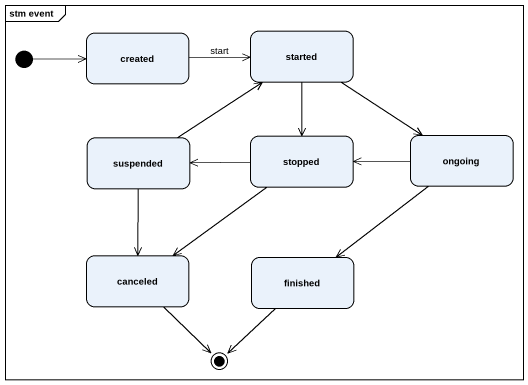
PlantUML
@startuml
mainframe stm event
hide empty description
state created
state started
state suspended
state stopped
state ongoing
state canceled
state finished
[*] -right-> created
created -right-> started : start
started --> stopped
started --> ongoing
suspended -up-> started
suspended --> canceled
stopped -left-> suspended
stopped --> canceled
ongoing -left-> stopped
ongoing --> finished
canceled --> [*]
finished --> [*]
@enduml
